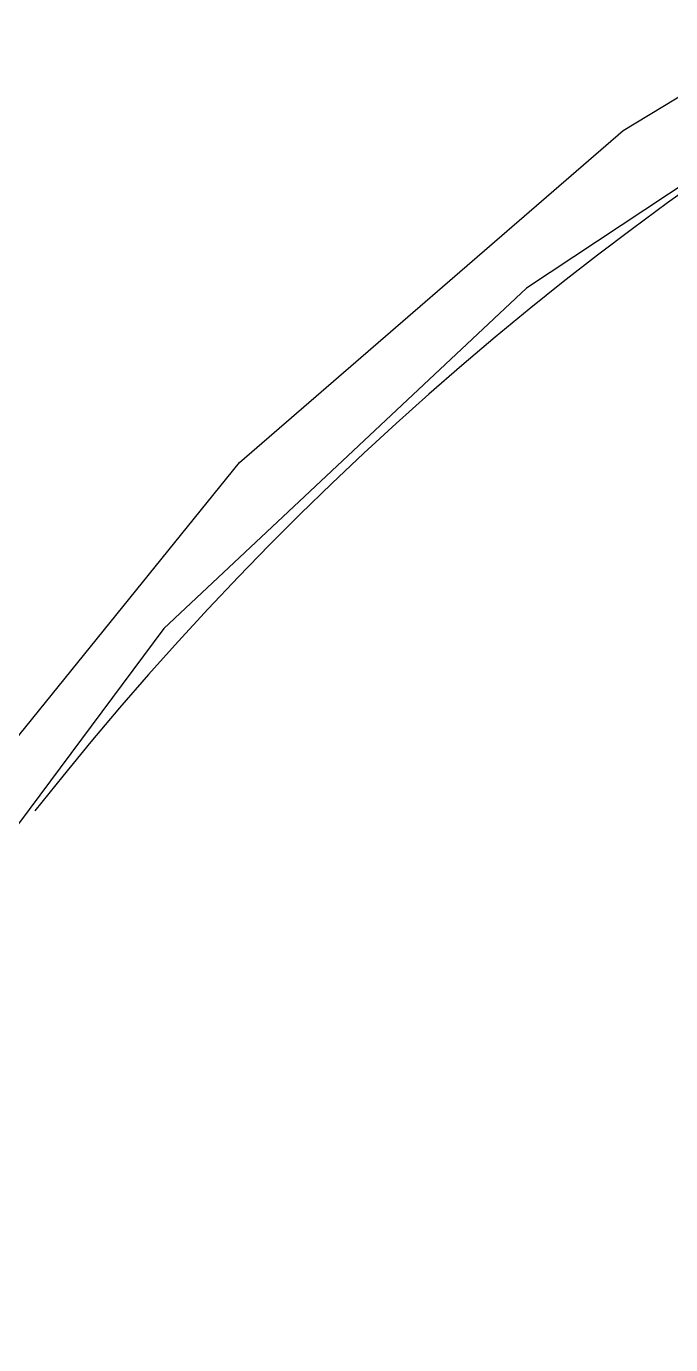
# Model space of a CAD drawing. Extents: x 75 to 2075, y 25 to 1460.
# Drawn here: x 654.7 to 657.85, y 865.56 to 872 of the extents above; entities that cross this region are included whole.
import ezdxf

# ---------------------------------------------------------------- set-up
doc = ezdxf.new("R2010")
doc.units = 0
doc.header["$LTSCALE"] = 5
doc.linetypes.add('SLD-KATı', pattern=[0])
doc.layers.get('0').update_dxf_attribs({"linetype": 'CONTINUOUS'})

msp = doc.modelspace()

# ---------------------------------------------------------------- linework, layer by layer
at = {"color": 7, "linetype": 'SLD-KATı', "flags": 128}
for points in [[(652.1926, 861.0796), (652.1876, 861.4166), (652.4184, 863.7008), (653.1036, 865.9157), (654.2226, 867.9939), (655.7413, 869.8722), (657.6135, 871.4936), (659.7824, 872.8088), (662.1821, 873.7779), (664.7396, 874.3713), (667.3773, 874.5712), (670.0149, 874.3713), (672.5724, 873.7779), (674.9721, 872.8088), (677.141, 871.4936), (679.0132, 869.8722), (680.5319, 867.9939), (681.6509, 865.9157), (682.3361, 863.7008), (682.5669, 861.4166), (682.5619, 861.0796)], [(666.6093, 874.1425), (664.0212, 873.8341), (661.5325, 873.1461), (659.2168, 872.0989), (657.1426, 870.7235), (655.3714, 869.0605), (653.9555, 867.1592), (652.9368, 865.0758), (652.3456, 862.8721), (652.1992, 860.6132), (652.208, 860.4123)]]:
    msp.add_lwpolyline(points, dxfattribs=at)
at = {"color": 8, "linetype": 'SLD-KATı'}
for centre, radius, start, end in [((664.3738, 870.0554), 13.2587, 117.03884, 199.23352), ((664.6674, 869.0452), 12.88, 117.34499, 181.90124)]:
    msp.add_arc(centre, radius, start, end, dxfattribs=at)
at = {"color": 7, "linetype": 'SLD-KATı'}
msp.add_arc((666.9569, 858.5606), 15.5415, 91.2855, 141.81035, dxfattribs=at)

doc.saveas('drawing.dxf')
